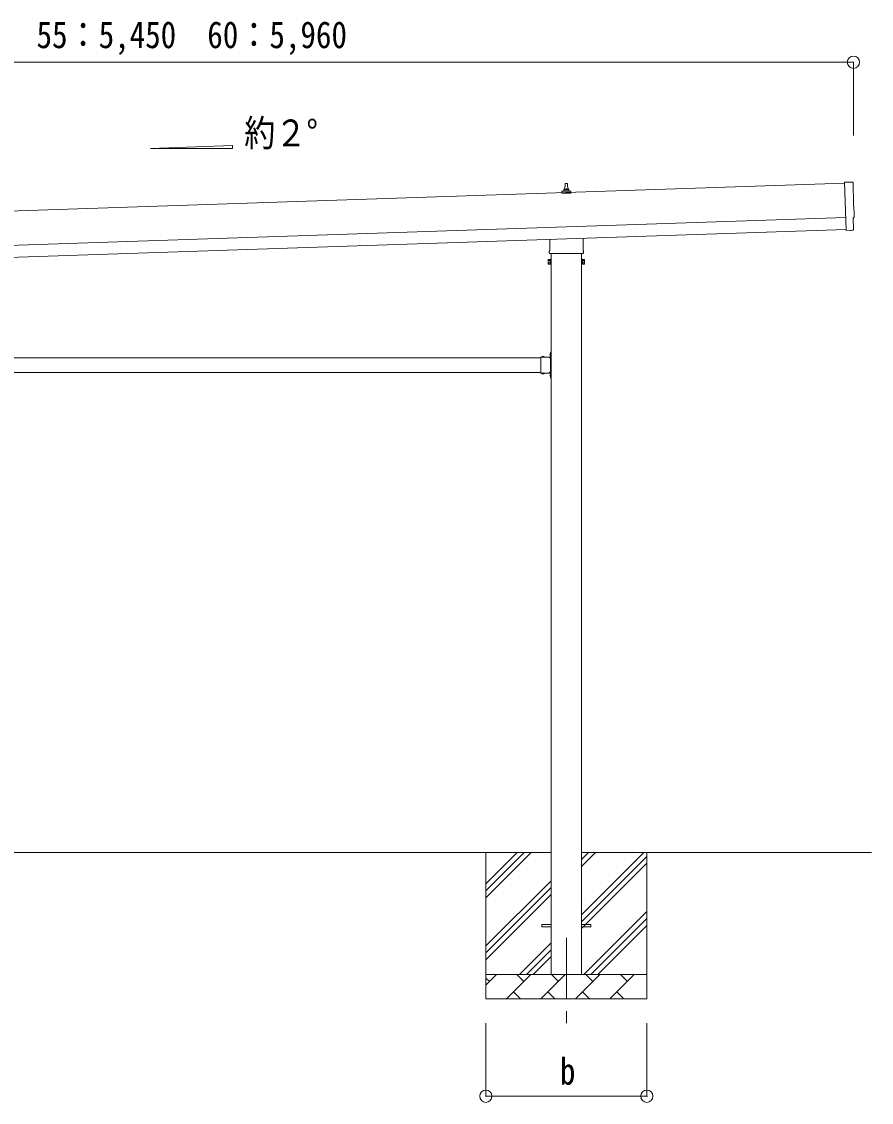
# Model space of a CAD drawing. Units: millimetres, scale not verified. Extents: x -14053 to 14053, y -9700 to 9700.
# Drawn here: x 3042 to 6526, y -183 to 4247 of the extents above; entities that cross this region are included whole.
import ezdxf
from ezdxf.enums import TextEntityAlignment as Align

# ---------------------------------------------------------------- set-up
doc = ezdxf.new("R2010")
doc.units = ezdxf.units.MM
doc.header["$LTSCALE"] = 50
doc.header["$PDMODE"] = 32
doc.header["$PDSIZE"] = 50
doc.linetypes.add('CHAIN1', pattern=[8, 5, -1, 1, -1])
doc.linetypes.add('USER8', pattern=[4, 3, -1])
for name, color, linetype, lineweight in [('0-2_建具', 4, 'Continuous', 9), ('0-3_階段', 7, 'CHAIN1', 9), ('0-4_設備', 7, 'Continuous', 9), ('0-7_ハッチ', 7, 'Continuous', 9), ('0-8_外構', 6, 'Continuous', 9)]:
    doc.layers.add(name, color=color, linetype=linetype, lineweight=lineweight)
doc.styles.add('ＭＳ ゴシック', font='')
doc.styles.get('ＭＳ ゴシック').set_extended_font_data('MS Gothic')

msp = doc.modelspace()

# ---------------------------------------------------------------- linework, layer by layer
at = {"layer": '0-2_建具'}
for p, q in [((6416.97, 3584.15), (1033.96, 3404.71)), ((5257.35, 3543.16), (5257.35, 3550.87)), ((5257.74, 3551.66), (5293.47, 3551.66)), ((5258.12, 3551.84), (5264.84, 3553.47)), ((5265.22, 3553.66), (5285.99, 3553.66)), ((5265.6, 3554.45), (5265.6, 3558.66)), ((5266.6, 3558.66), (5284.6, 3558.66)), ((5269.6, 3558.66), (5270.33, 3582.18)), ((5271.33, 3583.16), (5279.88, 3583.16)), ((5280.88, 3582.18), (5281.6, 3558.66)), ((5285.6, 3554.45), (5285.6, 3558.66)), ((5293.09, 3551.84), (5286.37, 3553.47)), ((5293.85, 3543.16), (5293.85, 3550.87)), ((5293.85, 3543.16), (5257.35, 3543.16)), ((1038.62, 3264.79), (6421.63, 3444.22)), ((1040.29, 3214.82), (6423.3, 3394.25)), ((6423.39, 3391.49), (6423.43, 3390.48)), ((6443.05, 3391.14), (6449.95, 3391.73)), ((5207.3, 3309.17), (5207.3, 3353.62)), ((5343.9, 3358.17), (5343.9, 3309.17)), ((5205.6, 3300.4), (5205.6, 3305.9)), ((5343.54, 3296.9), (5207.67, 3296.9)), ((5213.1, 3296.9), (5213.1, 341.06)), ((5338.1, 341.06), (5338.1, 3296.9)), ((5345.6, 3305.9), (5345.6, 3300.4)), ((5201.6, 3270.9), (5202.36, 3272.21)), ((5201.6, 3270.9), (5201.6, 3253.9)), ((5201.6, 3253.9), (5202.36, 3252.58)), ((5208.6, 3267.31), (5202.36, 3267.31)), ((5208.6, 3257.49), (5202.36, 3257.49)), ((5208.6, 3252.58), (5202.36, 3252.58)), ((5211.1, 3253.2), (5208.6, 3253.2)), ((5340.1, 3253.2), (5342.6, 3253.2)), ((5342.6, 3267.31), (5348.85, 3267.31)), ((5342.6, 3257.49), (5348.85, 3257.49)), ((5342.6, 3252.58), (5348.85, 3252.58)), ((5349.6, 3270.9), (5348.85, 3272.21)), ((5349.6, 3253.9), (5348.85, 3252.58)), ((5349.6, 3270.9), (5349.6, 3253.9)), ((5210.6, 2887.96), (5211.1, 2887.96)), ((5211.1, 2892.06), (5213.1, 2892.06)), ((5211.1, 2892.06), (5211.1, 2872.06)), ((5211.1, 2887.96), (5211.1, 2876.16)), ((5213.1, 2885.06), (5211.1, 2885.06)), ((5213.1, 2892.06), (5213.1, 2872.06)), ((2280.1, 2869.06), (5171.1, 2869.06)), ((5171.1, 2872.06), (5171.1, 2806.06)), ((5171.1, 2872.06), (5211.1, 2872.06)), ((5174.2, 2872.57), (5174.2, 2872.06)), ((5174.2, 2872.06), (5186, 2872.06)), ((5213.1, 2879.06), (5211.1, 2879.06)), ((5211.1, 2868.06), (5211.1, 2810.06)), ((2280.1, 2809.06), (5171.1, 2809.06)), ((5171.1, 2806.06), (5211.1, 2806.06)), ((5174.2, 2805.56), (5174.2, 2806.06)), ((5174.2, 2806.06), (5186, 2806.06)), ((5207.1, 2809.06), (5212.6, 2809.06)), ((5211.1, 2808.06), (5207.1, 2808.06)), ((5210.6, 2801.96), (5211.1, 2801.96)), ((5211.1, 2806.06), (5211.1, 2786.06)), ((5211.1, 2801.96), (5211.1, 2790.16)), ((5213.1, 2799.06), (5211.1, 2799.06)), ((5213.1, 2793.06), (5211.1, 2793.06)), ((5213.1, 2806.06), (5213.1, 2786.06)), ((5211.1, 2786.06), (5213.1, 2786.06)), ((5175.6, 545.56), (5213.1, 545.56)), ((5175.6, 536.56), (5175.6, 545.56)), ((5175.6, 536.56), (5213.1, 536.56)), ((5338.1, 545.56), (5375.6, 545.56)), ((5338.1, 536.56), (5375.6, 536.56)), ((5375.6, 536.56), (5375.6, 545.56))]:
    msp.add_line(p, q, dxfattribs=at)
for points in [[(6448.41, 3588.63), (6416.8, 3589.23), (6423.39, 3391.49)], [(6452.69, 3394.81), (6451.12, 3441.82), (6451.72, 3441.84)], [(6442.29, 3391.39), (6441.61, 3392), (6423.43, 3390.48)], [(5208.6, 3252.58), (5208.6, 3272.21), (5202.36, 3272.21)], [(5208.6, 3253.2), (5208.6, 3271.6), (5211.1, 3271.6)], [(5342.6, 3253.2), (5342.6, 3271.6), (5340.1, 3271.6)], [(5342.6, 3252.58), (5342.6, 3272.21), (5348.85, 3272.21)], [(5210.6, 2887.96), (5210.6, 2876.16), (5211.1, 2876.16)], [(5174.2, 2872.57), (5186, 2872.57), (5186, 2872.06)], [(5211.1, 2868.06), (5207.1, 2868.06), (5207.1, 2870.06), (5211.1, 2870.06)], [(5207.1, 2869.06), (5212.6, 2869.06), (5212.6, 2809.06)], [(5174.2, 2805.56), (5186, 2805.56), (5186, 2806.06)], [(5211.1, 2810.06), (5207.1, 2810.06), (5207.1, 2808.06)], [(5210.6, 2801.96), (5210.6, 2790.16), (5211.1, 2790.16)]]:
    msp.add_lwpolyline(points, dxfattribs=at)
for points in [[(5211.1, 3251.9), (5211.1, 3272.9), (5213.1, 3272.9), (5213.1, 3251.9)], [(5340.1, 3251.9), (5340.1, 3272.9), (5338.1, 3272.9), (5338.1, 3251.9)]]:
    msp.add_lwpolyline(points, close=True, dxfattribs=at)
at = {"layer": '0-2_建具', "linetype": 'USER8'}
for points in [[(5208.49, 2884.56), (5211.27, 2883.21), (5211.88, 2882.06)], [(5208.49, 2879.56), (5211.27, 2880.92), (5211.88, 2882.06)], [(5177.6, 2874.68), (5178.96, 2871.9), (5180.1, 2871.29)], [(5182.6, 2874.68), (5181.25, 2871.9), (5180.1, 2871.29)], [(5177.6, 2803.45), (5178.96, 2806.23), (5180.1, 2806.84)], [(5182.6, 2803.45), (5181.25, 2806.23), (5180.1, 2806.84)], [(5208.49, 2798.56), (5211.27, 2797.21), (5211.88, 2796.06)], [(5208.49, 2793.56), (5211.27, 2794.92), (5211.88, 2796.06)]]:
    msp.add_lwpolyline(points, dxfattribs=at)
at = {"layer": '0-2_建具'}
for centre, radius, start, end in [((5258.35, 3550.87), 1, 103.62699, 180), ((5264.6, 3554.45), 1, 283.62699, 0), ((5269.69, 3558.02), 4.13, 90, 171.17633), ((5266.6, 3557.66), 1, 90, 180), ((5271.33, 3582.16), 1, 90, 178.60509), ((5278.94, 3558.66), 4.83, 133.60282, 180), ((5272.27, 3558.66), 4.83, 0, 46.39718), ((5279.88, 3582.16), 1, 1.39491, 90), ((5281.52, 3558.02), 4.13, 8.82367, 90), ((5284.6, 3557.66), 1, 0, 90), ((5286.6, 3554.45), 1, 180, 256.37301), ((5292.85, 3550.87), 1, 0, 76.37301), ((5209.6, 3305.9), 4, 125.09963, 180), ((5209.6, 3300.4), 4, 180, 194.47751), ((5209.6, 3300.4), 4, 194.47751, 241.04498), ((5341.6, 3300.4), 4, 298.95502, 345.52249), ((5341.6, 3305.9), 4, 0, 54.90037), ((5341.6, 3300.4), 4, 345.52249, 0), ((5205.95, 3269.76), 4.34, 145.61575, 214.38425), ((5205.95, 3255.04), 4.34, 145.61575, 214.38425), ((5217.85, 3262.4), 16.24, 162.41205, 197.58795), ((5333.36, 3262.4), 16.24, 342.41205, 17.58795), ((5345.26, 3269.76), 4.34, 325.61575, 34.38425), ((5345.26, 3255.04), 4.34, 325.61575, 34.38425), ((5216.34, 2882.06), 8.23, 134.2189, 225.7811), ((5180.1, 2866.83), 8.23, 44.2189, 135.7811), ((5211.1, 2872.06), 2, 270, 0), ((5180.1, 2811.3), 8.23, 224.2189, 315.7811), ((5216.34, 2796.06), 8.23, 134.2189, 225.7811), ((5211.1, 2806.06), 2, 0, 90)]:
    msp.add_arc(centre, radius, start, end, dxfattribs=at)
for centre, major_axis, ratio, start_param, end_param in [((6448.35, 3585.63), (3, 0.1), 0.99863, 6.2683889, 7.8016218), ((11213.91, 3674.02), (-4760.73, -158.69), 0.99863, 6.2683889, 6.2976778), ((6451.57, 3446.24), (4.4, 0.15), 0.99863, 4.712389, 6.2976778), ((6442.96, 3392.14), (0.75, -0.666), 0.9974, 4.712389, 5.5252311), ((6449.69, 3394.72), (2.25, -2), 0.9974, 5.5252311, 7.0411395)]:
    msp.add_ellipse(centre, major_axis=major_axis, ratio=ratio, start_param=start_param, end_param=end_param, dxfattribs=at)
at = {"layer": '0-3_階段'}
msp.add_line((5275.6, 491.06), (5275.6, 142.06), dxfattribs=at)
at = {"layer": '0-4_設備'}
for p, q in [((5213.1, 841.06), (2238.1, 841.06)), ((4945.6, 841.06), (4945.6, 241.06)), ((4945.6, 656.01), (5130.65, 841.06)), ((4945.6, 684.3), (5102.37, 841.06)), ((4945.6, 712.58), (5074.09, 841.06)), ((6526.48, 841.06), (5338.1, 841.06)), ((5338.1, 585.97), (5593.2, 841.06)), ((5338.1, 783.96), (5395.21, 841.06)), ((5338.1, 812.24), (5366.93, 841.06)), ((5338.1, 557.68), (5605.6, 825.18)), ((5605.6, 841.06), (5605.6, 241.06)), ((5338.1, 529.4), (5605.6, 796.9)), ((4945.6, 458.02), (5213.1, 725.52)), ((4945.6, 429.74), (5213.1, 697.24)), ((4945.6, 401.46), (5213.1, 668.96)), ((5347.76, 341.06), (5605.6, 598.91)), ((5376.05, 341.06), (5605.6, 570.62)), ((5404.33, 341.06), (5605.6, 542.34)), ((5083.2, 341.06), (5213.1, 470.97)), ((5111.49, 341.06), (5213.1, 442.68)), ((5139.77, 341.06), (5213.1, 414.4)), ((4945.6, 341.06), (5605.6, 341.06)), ((4945.6, 298.17), (4988.5, 341.06)), ((4959.94, 312.51), (4945.6, 326.85)), ((5029.92, 241.06), (5129.92, 341.06)), ((5101.37, 312.51), (5072.81, 341.06)), ((5171.34, 241.06), (5271.34, 341.06)), ((5242.79, 312.51), (5214.23, 341.06)), ((5312.76, 241.06), (5412.76, 341.06)), ((5384.21, 312.51), (5355.65, 341.06)), ((5454.18, 241.06), (5554.18, 341.06)), ((5525.63, 312.51), (5497.08, 341.06)), ((5602.32, 341.06), (5605.6, 344.35)), ((5058.47, 269.62), (5087.03, 241.06)), ((5199.89, 269.62), (5228.45, 241.06)), ((5341.32, 269.62), (5369.87, 241.06)), ((5482.74, 269.62), (5511.29, 241.06)), ((5605.6, 241.06), (4945.6, 241.06))]:
    msp.add_line(p, q, dxfattribs=at)
at = {"layer": '0-7_ハッチ', "color": 4}
for p, q in [((3570.29, 3726.25), (3906.29, 3738.67)), ((3906.29, 3726.25), (3570.29, 3726.25)), ((3906.29, 3738.67), (3906.29, 3726.25))]:
    msp.add_line(p, q, dxfattribs=at)
at = {"layer": '0-8_外構'}
for p, q in [((1002.96, 4080.04), (6452.63, 4080.04)), ((6452.63, 4080.04), (6452.63, 3780.04)), ((4945.6, -157.94), (4945.6, 142.06)), ((5605.6, -157.94), (5605.6, 142.06)), ((4945.6, -157.94), (5605.6, -157.94))]:
    msp.add_line(p, q, dxfattribs=at)
for p in [(6452.63, 4080.04), (4945.6, -157.94), (5605.6, -157.94)]:
    msp.add_point(p, dxfattribs=at)

# ---------------------------------------------------------------- texts
at = {"layer": '0-7_ハッチ', "style": 'ＭＳ ゴシック', "width": 0.85}
msp.add_text('約２°', height=110, dxfattribs=at).set_placement((3954.71, 3702.32), align=Align.BOTTOM_LEFT)
at = {"layer": '0-8_外構', "color": 7, "style": 'ＭＳ ゴシック', "width": 0.85}
for s, p in [('55：5,450\u300060：5,960', (3102.8, 4105.04)), ('b', (5249.35, -142.94))]:
    msp.add_text(s, height=110, dxfattribs=at).set_placement(p, align=Align.BOTTOM_LEFT)

doc.saveas('drawing.dxf')
